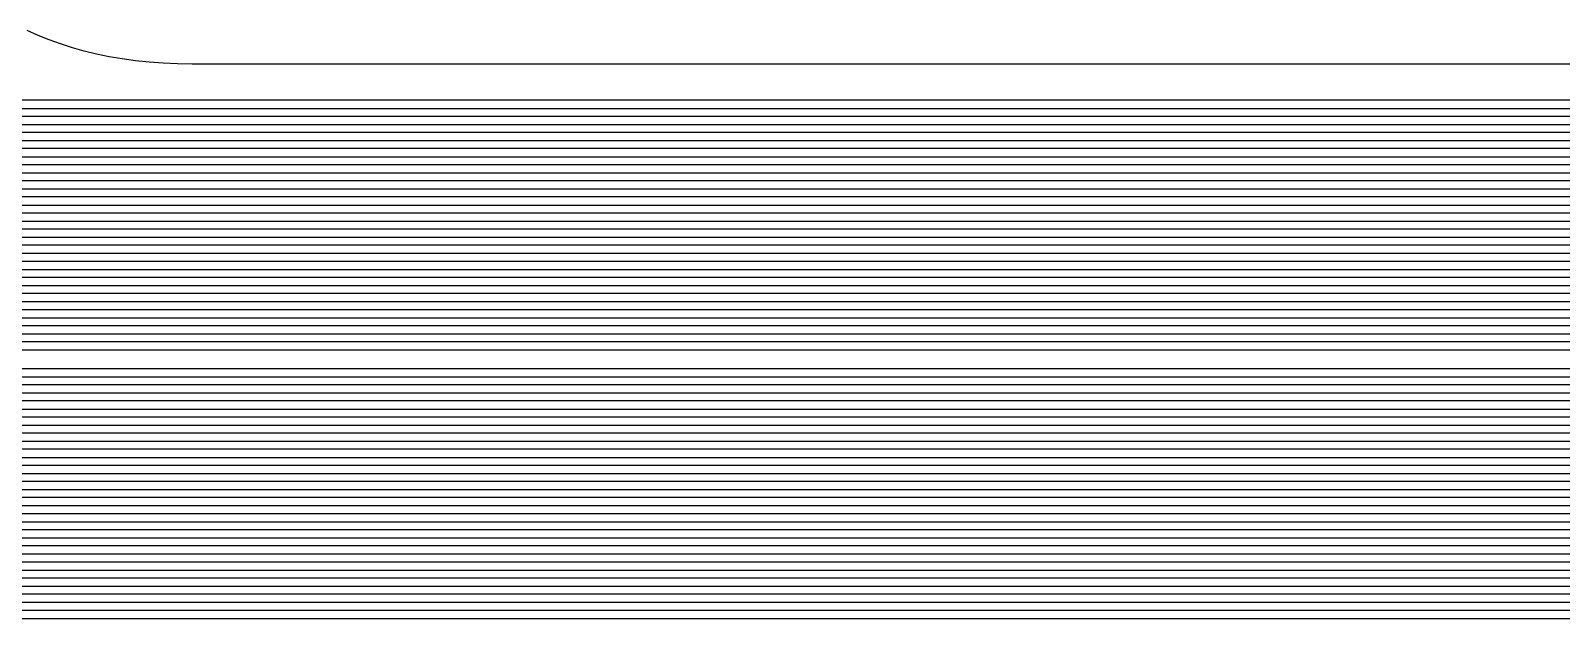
# Model space of a CAD drawing. Header units: millimetres. Extents: x 0 to 17.1, y 0 to 7.7.
# Drawn here: x 8.589 to 11.439, y 3.843 to 4.937 of the extents above; entities that cross this region are included whole.
import ezdxf

# ---------------------------------------------------------------- set-up
doc = ezdxf.new("R2010")
doc.units = ezdxf.units.MM
doc.header["$MEASUREMENT"] = 0
doc.layers.add('Insulation', color=112, linetype='Continuous')
doc.layers.add('Metal', color=52, linetype='Continuous')

msp = doc.modelspace()

# ---------------------------------------------------------------- linework, layer by layer
at = {"layer": 'Insulation'}
msp.add_lwpolyline([(11.7924, 4.8749), (8.89, 4.875), (8.8626, 4.8754), (8.8359, 4.8766), (8.8099, 4.8785), (8.7845, 4.8812), (8.7598, 4.8846), (8.7357, 4.8888), (8.7121, 4.8937), (8.6892, 4.8993), (8.6669, 4.9055), (8.6451, 4.9125), (8.6238, 4.9201), (8.6032, 4.9284), (8.583, 4.9374)], dxfattribs=at)
at = {"layer": 'Metal'}
for points in [[(11.755, 4.8075), (8.49, 4.8075)], [(8.49, 4.7925), (11.755, 4.7925)], [(11.755, 4.7775), (8.49, 4.7775)], [(8.49, 4.7625), (11.755, 4.7625)], [(11.755, 4.7475), (8.49, 4.7475)], [(8.49, 4.7325), (11.755, 4.7325)], [(11.755, 4.7175), (8.49, 4.7175)], [(8.49, 4.7025), (11.755, 4.7025)], [(11.755, 4.6875), (8.49, 4.6875)], [(8.49, 4.6725), (11.755, 4.6725)], [(11.755, 4.6575), (8.49, 4.6575)], [(8.49, 4.6425), (11.755, 4.6425)], [(11.755, 4.6275), (8.49, 4.6275)], [(8.49, 4.6125), (11.755, 4.6125)], [(11.755, 4.5975), (8.49, 4.5975)], [(8.49, 4.5825), (11.755, 4.5825)], [(11.755, 4.5675), (8.49, 4.5675)], [(8.49, 4.5525), (11.755, 4.5525)], [(11.755, 4.5375), (8.49, 4.5375)], [(8.49, 4.5225), (11.755, 4.5225)], [(11.755, 4.5075), (8.49, 4.5075)], [(8.49, 4.4925), (11.755, 4.4925)], [(11.755, 4.4775), (8.49, 4.4775)], [(8.49, 4.4625), (11.755, 4.4625)], [(11.755, 4.4475), (8.49, 4.4475)], [(8.49, 4.4325), (11.755, 4.4325)], [(11.755, 4.4175), (8.49, 4.4175)], [(8.49, 4.4025), (11.755, 4.4025)], [(11.755, 4.3875), (8.49, 4.3875)], [(8.49, 4.3725), (11.755, 4.3725)], [(11.755, 4.3575), (8.49, 4.3575)], [(8.49, 4.3425), (11.755, 4.3425)], [(11.755, 4.3075), (8.49, 4.3075)], [(8.49, 4.2925), (11.755, 4.2925)], [(11.755, 4.2775), (8.49, 4.2775)], [(8.49, 4.2625), (11.755, 4.2625)], [(11.755, 4.2475), (8.49, 4.2475)], [(8.49, 4.2325), (11.755, 4.2325)], [(11.755, 4.2175), (8.49, 4.2175)], [(8.49, 4.2025), (11.755, 4.2025)], [(11.755, 4.1875), (8.49, 4.1875)], [(8.49, 4.1725), (11.755, 4.1725)], [(11.755, 4.1575), (8.49, 4.1575)], [(8.49, 4.1425), (11.755, 4.1425)], [(11.755, 4.1275), (8.49, 4.1275)], [(8.49, 4.1125), (11.755, 4.1125)], [(11.755, 4.0975), (8.49, 4.0975)], [(8.49, 4.0825), (11.755, 4.0825)], [(11.755, 4.0675), (8.49, 4.0675)], [(8.49, 4.0525), (11.755, 4.0525)], [(11.755, 4.0375), (8.49, 4.0375)], [(8.49, 4.0225), (11.755, 4.0225)], [(11.755, 4.0075), (8.49, 4.0075)], [(8.49, 3.9925), (11.755, 3.9925)], [(11.755, 3.9775), (8.49, 3.9775)], [(8.49, 3.9625), (11.755, 3.9625)], [(11.755, 3.9475), (8.49, 3.9475)], [(8.49, 3.9325), (11.755, 3.9325)], [(11.755, 3.9175), (8.49, 3.9175)], [(8.49, 3.9025), (11.755, 3.9025)], [(11.755, 3.8875), (8.49, 3.8875)], [(8.49, 3.8725), (11.755, 3.8725)], [(11.755, 3.8575), (8.49, 3.8575)], [(8.49, 3.8425), (11.755, 3.8425)]]:
    msp.add_lwpolyline(points, dxfattribs=at)

doc.saveas('drawing.dxf')
